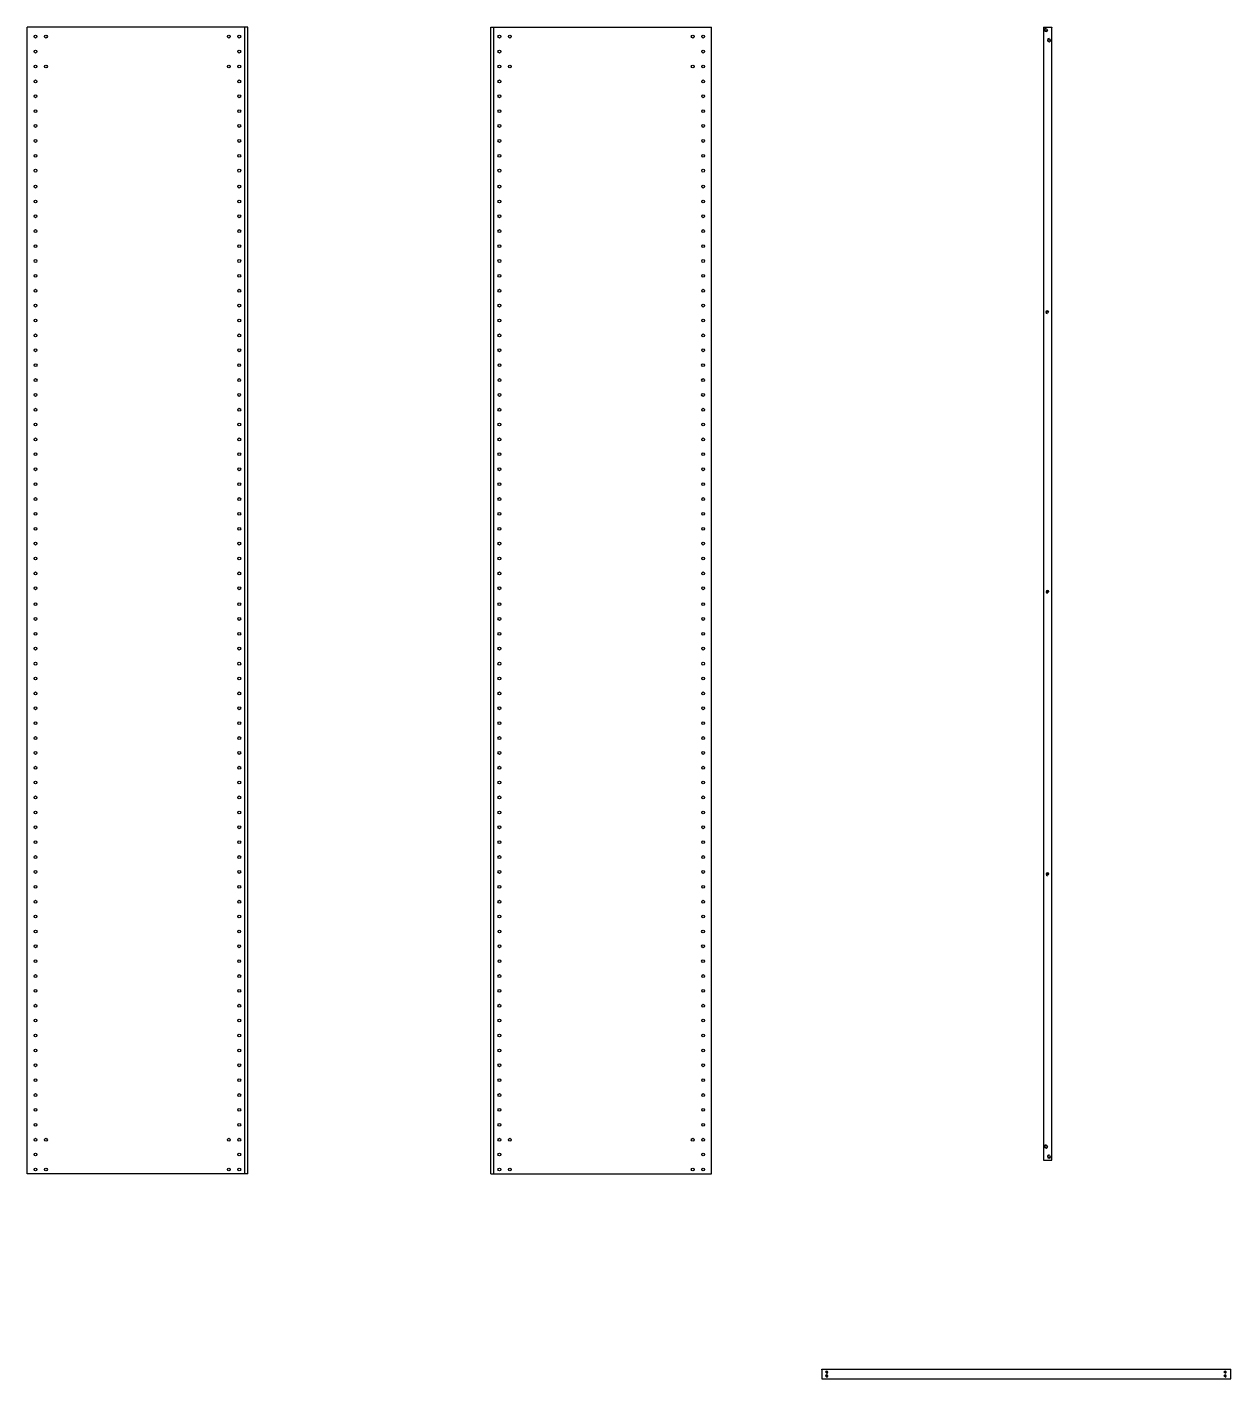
# Model space of a CAD drawing. Header units: centimetres. Extents: x -42 to 1204, y -514 to 706.
# Drawn here: x 408.5 to 619.7, y 468.3 to 705.5 of the extents above; entities that cross this region are included whole.
import ezdxf

# ---------------------------------------------------------------- set-up
doc = ezdxf.new("R2010")
doc.units = ezdxf.units.CM
doc.header["$MEASUREMENT"] = 0
doc.layers.add('filatura', color=8, linetype='Continuous')
doc.layers.add('particolari', color=7, linetype='Continuous')

msp = doc.modelspace()

# ---------------------------------------------------------------- linework, layer by layer
for p, q in [((408.54, 504.35), (408.54, 705.55)), ((447.27, 705.55), (408.54, 705.55)), ((446.77, 504.35), (446.77, 705.55)), ((447.27, 504.35), (447.27, 705.55)), ((489.9, 504.35), (489.9, 705.55)), ((489.9, 705.55), (528.63, 705.55)), ((490.4, 504.35), (490.4, 705.55)), ((528.63, 504.35), (528.63, 705.55)), ((586.83, 705.55), (586.83, 506.76)), ((586.83, 705.55), (588.33, 705.55)), ((588.33, 705.45), (588.33, 705.55)), ((588.33, 705.55), (588.33, 705.45)), ((588.33, 657.12), (588.33, 705.45)), ((588.33, 656.03), (588.33, 657.12)), ((588.33, 654.93), (588.33, 656.03)), ((588.33, 608.7), (588.33, 654.93)), ((588.33, 654.73), (588.33, 654.93)), ((588.33, 606.71), (588.33, 608.7)), ((588.33, 560.27), (588.33, 606.71)), ((588.33, 557.39), (588.33, 560.27)), ((588.33, 556.29), (588.33, 557.39)), ((588.33, 506.76), (588.33, 556.29)), ((586.83, 506.76), (588.33, 506.76)), ((447.27, 504.35), (408.54, 504.35)), ((447.27, 504.35), (445.77, 504.35)), ((489.9, 504.35), (528.63, 504.35)), ((489.9, 504.35), (491.4, 504.35)), ((547.99, 469.95), (547.99, 470.05)), ((547.99, 470.05), (619.74, 470.05)), ((547.99, 469.95), (547.99, 468.55)), ((619.74, 468.35), (619.74, 470.05)), ((547.99, 468.55), (547.99, 468.35)), ((547.99, 468.35), (619.74, 468.35))]:
    msp.add_line(p, q)
at = {"layer": 'filatura'}
for centre, radius, start, end in [((587.31, 705.05), 0.3, 90, 0), ((587.83, 703.26), 0.3, 90, 0), ((587.52, 655.52), 0.25, 0, 180), ((587.52, 655.52), 0.25, 180, 270), ((587.56, 606.46), 0.25, 0, 180), ((587.56, 606.46), 0.25, 180, 270), ((587.56, 556.9), 0.25, 0, 180), ((587.56, 556.9), 0.25, 180, 270), ((587.31, 509.15), 0.3, 90, 0), ((587.83, 507.37), 0.3, 90, 0), ((548.81, 469.54), 0.204, 270, 180), ((618.72, 469.54), 0.204, 270, 180), ((548.81, 468.86), 0.204, 270, 180), ((618.72, 468.86), 0.204, 270, 180)]:
    msp.add_arc(centre, radius, start, end, dxfattribs=at)
at = {"layer": 'particolari'}
for centre, radius in [((587.31, 705.05), 0.2), ((587.31, 705.05), 0.2), ((410.03, 703.87), 0.25), ((411.86, 703.87), 0.25), ((443.94, 703.87), 0.25), ((445.77, 703.87), 0.25), ((491.4, 703.87), 0.25), ((493.23, 703.87), 0.25), ((525.31, 703.87), 0.25), ((527.14, 703.87), 0.25), ((587.83, 703.26), 0.2), ((587.83, 703.26), 0.2), ((410.03, 701.23), 0.25), ((445.77, 701.23), 0.25), ((491.4, 701.23), 0.25), ((527.14, 701.23), 0.25), ((410.03, 698.62), 0.25), ((411.86, 698.62), 0.25), ((443.94, 698.62), 0.25), ((445.77, 698.62), 0.25), ((491.4, 698.62), 0.25), ((493.23, 698.62), 0.25), ((525.31, 698.62), 0.25), ((527.14, 698.62), 0.25), ((410.03, 696.01), 0.25), ((445.77, 696.01), 0.25), ((491.4, 696.01), 0.25), ((527.14, 696.01), 0.25), ((410.03, 693.4), 0.25), ((445.77, 693.4), 0.25), ((491.4, 693.4), 0.25), ((527.14, 693.4), 0.25), ((410.03, 690.79), 0.25), ((445.77, 690.79), 0.25), ((491.4, 690.79), 0.25), ((527.14, 690.79), 0.25), ((410.03, 688.19), 0.25), ((445.77, 688.19), 0.25), ((491.4, 688.19), 0.25), ((527.14, 688.19), 0.25), ((410.03, 685.57), 0.25), ((445.77, 685.57), 0.25), ((491.4, 685.57), 0.25), ((527.14, 685.57), 0.25), ((410.03, 682.96), 0.25), ((445.77, 682.96), 0.25), ((491.4, 682.96), 0.25), ((527.14, 682.96), 0.25), ((410.03, 680.35), 0.25), ((445.77, 680.35), 0.25), ((491.4, 680.35), 0.25), ((527.14, 680.35), 0.25), ((410.03, 677.55), 0.25), ((445.77, 677.55), 0.25), ((491.4, 677.55), 0.25), ((527.14, 677.55), 0.25), ((410.03, 674.95), 0.25), ((445.77, 674.95), 0.25), ((491.4, 674.95), 0.25), ((527.14, 674.95), 0.25), ((410.03, 672.35), 0.25), ((445.77, 672.35), 0.25), ((491.4, 672.35), 0.25), ((527.14, 672.35), 0.25), ((410.03, 669.75), 0.25), ((445.77, 669.75), 0.25), ((491.4, 669.75), 0.25), ((527.14, 669.75), 0.25), ((410.03, 667.11), 0.25), ((445.77, 667.11), 0.25), ((491.4, 667.11), 0.25), ((527.14, 667.11), 0.25), ((410.03, 664.5), 0.25), ((445.77, 664.5), 0.25), ((491.4, 664.5), 0.25), ((527.14, 664.5), 0.25), ((410.03, 661.89), 0.25), ((445.77, 661.89), 0.25), ((491.4, 661.89), 0.25), ((527.14, 661.89), 0.25), ((410.03, 659.28), 0.25), ((445.77, 659.28), 0.25), ((491.4, 659.28), 0.25), ((527.14, 659.28), 0.25), ((410.03, 656.67), 0.25), ((445.77, 656.67), 0.25), ((491.4, 656.67), 0.25), ((527.14, 656.67), 0.25), ((587.52, 655.52), 0.15), ((587.52, 655.52), 0.15), ((410.03, 654.06), 0.25), ((445.77, 654.06), 0.25), ((491.4, 654.06), 0.25), ((527.14, 654.06), 0.25), ((410.03, 651.45), 0.25), ((445.77, 651.45), 0.25), ((491.4, 651.45), 0.25), ((527.14, 651.45), 0.25), ((410.03, 648.84), 0.25), ((445.77, 648.84), 0.25), ((491.4, 648.84), 0.25), ((527.14, 648.84), 0.25), ((410.04, 646.22), 0.25), ((445.76, 646.22), 0.25), ((491.41, 646.22), 0.25), ((527.13, 646.22), 0.25), ((410.04, 643.61), 0.25), ((445.76, 643.61), 0.25), ((491.41, 643.61), 0.25), ((527.13, 643.61), 0.25), ((410.03, 641), 0.25), ((445.76, 641), 0.25), ((491.41, 641), 0.25), ((527.13, 641), 0.25), ((410.03, 638.4), 0.25), ((445.77, 638.4), 0.25), ((491.4, 638.4), 0.25), ((527.14, 638.4), 0.25), ((410.03, 635.8), 0.25), ((445.77, 635.8), 0.25), ((491.4, 635.8), 0.25), ((527.14, 635.8), 0.25), ((410.03, 633.2), 0.25), ((445.77, 633.2), 0.25), ((491.4, 633.2), 0.25), ((527.14, 633.2), 0.25), ((410.03, 630.6), 0.25), ((445.77, 630.6), 0.25), ((491.4, 630.6), 0.25), ((527.14, 630.6), 0.25), ((410.03, 627.96), 0.25), ((445.77, 627.96), 0.25), ((491.4, 627.96), 0.25), ((527.14, 627.96), 0.25), ((410.03, 625.35), 0.25), ((445.77, 625.35), 0.25), ((491.4, 625.35), 0.25), ((527.14, 625.35), 0.25), ((410.03, 622.74), 0.25), ((445.77, 622.74), 0.25), ((491.4, 622.74), 0.25), ((527.14, 622.74), 0.25), ((410.03, 620.13), 0.25), ((445.77, 620.13), 0.25), ((491.4, 620.13), 0.25), ((527.14, 620.13), 0.25), ((410.03, 617.52), 0.25), ((445.77, 617.52), 0.25), ((491.4, 617.52), 0.25), ((527.14, 617.52), 0.25), ((410.03, 614.91), 0.25), ((445.77, 614.91), 0.25), ((491.4, 614.91), 0.25), ((527.14, 614.91), 0.25), ((410.03, 612.3), 0.25), ((445.77, 612.3), 0.25), ((491.4, 612.3), 0.25), ((527.14, 612.3), 0.25), ((410.03, 609.69), 0.25), ((445.77, 609.69), 0.25), ((491.4, 609.69), 0.25), ((527.14, 609.69), 0.25), ((410.03, 607.08), 0.25), ((445.77, 607.08), 0.25), ((491.4, 607.08), 0.25), ((527.14, 607.08), 0.25), ((587.56, 606.46), 0.15), ((587.56, 606.46), 0.15), ((410.03, 604.29), 0.25), ((445.77, 604.29), 0.25), ((491.4, 604.29), 0.25), ((527.14, 604.29), 0.25), ((410.03, 601.69), 0.25), ((445.77, 601.69), 0.25), ((491.4, 601.69), 0.25), ((527.14, 601.69), 0.25), ((410.03, 599.09), 0.25), ((445.77, 599.09), 0.25), ((491.4, 599.09), 0.25), ((527.14, 599.09), 0.25), ((410.03, 596.49), 0.25), ((445.77, 596.49), 0.25), ((491.4, 596.49), 0.25), ((527.14, 596.49), 0.25), ((410.03, 593.85), 0.25), ((445.77, 593.85), 0.25), ((491.4, 593.85), 0.25), ((527.14, 593.85), 0.25), ((410.03, 591.24), 0.25), ((445.77, 591.24), 0.25), ((491.4, 591.24), 0.25), ((527.14, 591.24), 0.25), ((410.03, 588.63), 0.25), ((445.77, 588.63), 0.25), ((491.4, 588.63), 0.25), ((527.14, 588.63), 0.25), ((410.03, 586.02), 0.25), ((445.77, 586.02), 0.25), ((491.4, 586.02), 0.25), ((527.14, 586.02), 0.25), ((410.03, 583.41), 0.25), ((445.77, 583.41), 0.25), ((491.4, 583.41), 0.25), ((527.14, 583.41), 0.25), ((410.03, 580.8), 0.25), ((445.77, 580.8), 0.25), ((491.4, 580.8), 0.25), ((527.14, 580.8), 0.25), ((410.03, 578.19), 0.25), ((445.77, 578.19), 0.25), ((491.4, 578.19), 0.25), ((527.14, 578.19), 0.25), ((410.03, 575.59), 0.25), ((445.77, 575.59), 0.25), ((491.4, 575.59), 0.25), ((527.14, 575.59), 0.25), ((410.03, 572.99), 0.25), ((445.77, 572.99), 0.25), ((491.4, 572.99), 0.25), ((527.14, 572.99), 0.25), ((410.03, 570.39), 0.25), ((445.77, 570.39), 0.25), ((491.4, 570.39), 0.25), ((527.14, 570.39), 0.25), ((410.03, 567.75), 0.25), ((445.77, 567.75), 0.25), ((491.4, 567.75), 0.25), ((527.14, 567.75), 0.25), ((410.03, 565.14), 0.25), ((445.77, 565.14), 0.25), ((491.4, 565.14), 0.25), ((527.14, 565.14), 0.25), ((410.03, 562.53), 0.25), ((445.77, 562.53), 0.25), ((491.4, 562.53), 0.25), ((527.14, 562.53), 0.25), ((410.03, 559.92), 0.25), ((445.77, 559.92), 0.25), ((491.4, 559.92), 0.25), ((527.14, 559.92), 0.25), ((410.03, 557.31), 0.25), ((445.77, 557.31), 0.25), ((491.4, 557.31), 0.25), ((527.14, 557.31), 0.25), ((587.56, 556.9), 0.15), ((587.56, 556.9), 0.15), ((410.03, 554.7), 0.25), ((445.77, 554.7), 0.25), ((491.4, 554.7), 0.25), ((527.14, 554.7), 0.25), ((410.03, 552.09), 0.25), ((445.77, 552.09), 0.25), ((491.4, 552.09), 0.25), ((527.14, 552.09), 0.25), ((410.03, 549.48), 0.25), ((445.77, 549.48), 0.25), ((491.4, 549.48), 0.25), ((527.14, 549.48), 0.25), ((410.04, 546.86), 0.25), ((445.76, 546.86), 0.25), ((491.41, 546.86), 0.25), ((527.13, 546.86), 0.25), ((410.04, 544.26), 0.25), ((445.76, 544.26), 0.25), ((491.41, 544.26), 0.25), ((527.13, 544.26), 0.25), ((410.03, 541.65), 0.25), ((445.76, 541.65), 0.25), ((491.41, 541.65), 0.25), ((527.13, 541.65), 0.25), ((410.03, 539.04), 0.25), ((445.77, 539.04), 0.25), ((491.4, 539.04), 0.25), ((527.14, 539.04), 0.25), ((410.03, 536.44), 0.25), ((445.77, 536.44), 0.25), ((491.4, 536.44), 0.25), ((527.14, 536.44), 0.25), ((410.03, 533.84), 0.25), ((445.77, 533.84), 0.25), ((491.4, 533.84), 0.25), ((527.14, 533.84), 0.25), ((410.03, 531.24), 0.25), ((445.77, 531.24), 0.25), ((491.4, 531.24), 0.25), ((527.14, 531.24), 0.25), ((410.03, 528.6), 0.25), ((445.77, 528.6), 0.25), ((491.4, 528.6), 0.25), ((527.14, 528.6), 0.25), ((410.03, 525.99), 0.25), ((445.77, 525.99), 0.25), ((491.4, 525.99), 0.25), ((527.14, 525.99), 0.25), ((410.03, 523.38), 0.25), ((445.77, 523.38), 0.25), ((491.4, 523.38), 0.25), ((527.14, 523.38), 0.25), ((410.03, 520.77), 0.25), ((445.77, 520.77), 0.25), ((491.4, 520.77), 0.25), ((527.14, 520.77), 0.25), ((410.03, 518.16), 0.25), ((445.77, 518.16), 0.25), ((491.4, 518.16), 0.25), ((527.14, 518.16), 0.25), ((410.03, 515.56), 0.25), ((445.77, 515.56), 0.25), ((491.4, 515.56), 0.25), ((527.14, 515.56), 0.25), ((410.03, 512.94), 0.25), ((445.77, 512.94), 0.25), ((491.4, 512.94), 0.25), ((527.14, 512.94), 0.25), ((410.03, 510.33), 0.25), ((411.86, 510.33), 0.25), ((443.94, 510.33), 0.25), ((445.77, 510.33), 0.25), ((491.4, 510.33), 0.25), ((493.23, 510.33), 0.25), ((525.31, 510.33), 0.25), ((527.14, 510.33), 0.25), ((410.03, 507.72), 0.25), ((445.77, 507.72), 0.25), ((491.4, 507.72), 0.25), ((527.14, 507.72), 0.25), ((587.31, 509.15), 0.2), ((587.31, 509.15), 0.2), ((410.03, 505.11), 0.25), ((411.86, 505.11), 0.25), ((443.94, 505.11), 0.25), ((445.77, 505.11), 0.25), ((491.4, 505.11), 0.25), ((493.23, 505.11), 0.25), ((525.31, 505.11), 0.25), ((527.14, 505.11), 0.25), ((587.83, 507.37), 0.2), ((587.83, 507.37), 0.2), ((548.81, 469.54), 0.136), ((548.81, 469.54), 0.136), ((618.72, 469.54), 0.136), ((618.72, 469.54), 0.136), ((548.81, 468.86), 0.136), ((548.81, 468.86), 0.136), ((618.72, 468.86), 0.136), ((618.72, 468.86), 0.136)]:
    msp.add_circle(centre, radius, dxfattribs=at)

doc.saveas('drawing.dxf')
